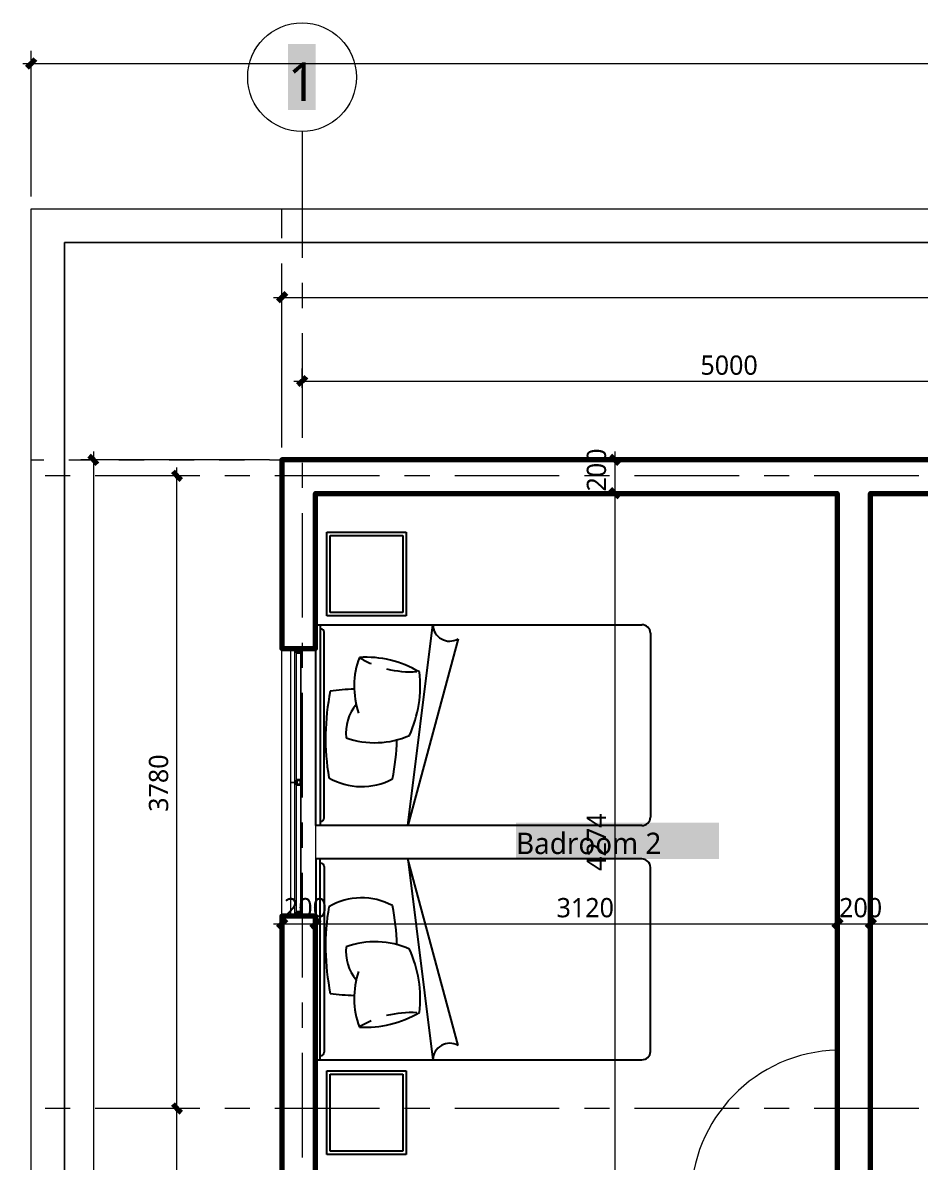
# Model space of a CAD drawing. Header units: millimetres. Extents: x 4711 to 63961, y 15357 to 39432.
# Drawn here: x 18661 to 24028, y 32623 to 39432 of the extents above; entities that cross this region are included whole.
import ezdxf

# ---------------------------------------------------------------- set-up
doc = ezdxf.new("R2010")
doc.units = ezdxf.units.MM
for name, color, linetype in [('A-WALL', 240, 'Continuous'), ('DIM-Text', 176, 'Continuous'), ('Grid', 210, 'Continuous'), ('WINDOW-Doorr', 42, 'Continuous')]:
    doc.layers.add(name, color=color, linetype=linetype)
doc.styles.add('PDF Trebuchet MS', font='trebuc.ttf')

msp = doc.modelspace()

# ---------------------------------------------------------------- linework, layer by layer
for p, q in [((20478.8, 36388.1), (20953.8, 36388.1)), ((20478.8, 35888.1), (20478.8, 36388.1)), ((20498.8, 36368.1), (20933.8, 36368.1)), ((20498.8, 35908.1), (20498.8, 36368.1)), ((20933.8, 36368.1), (20933.8, 35908.1)), ((20953.8, 36388.1), (20953.8, 35888.1)), ((20953.8, 35888.1), (20478.8, 35888.1)), ((20933.8, 35908.1), (20498.8, 35908.1)), ((20413.7, 34635.1), (20413.7, 35835.1)), ((20413.7, 35835.1), (22363.7, 35835.1)), ((20413.7, 34635.1), (20413.7, 35835.1)), ((20413.7, 35835.1), (20438.7, 35835.1)), ((20438.7, 35835.1), (20438.7, 34635.1)), ((20963.7, 34635.1), (21113.7, 35835.1)), ((20443.7, 35810.1), (20438.7, 35810.1)), ((20463.7, 34680.1), (20463.7, 35790.1)), ((21263.7, 35750.1), (20963.7, 34635.1)), ((22413.7, 35785.1), (22413.7, 34685.1)), ((20438.7, 34660.1), (20443.7, 34660.1)), ((22363.7, 34635.1), (20413.7, 34635.1)), ((20413.7, 34635.1), (20413.7, 34635.1)), ((20438.7, 34635.1), (20413.7, 34635.1)), ((20438.7, 34435.1), (20413.7, 34435.1)), ((20413.7, 34435.1), (20413.7, 33235.1)), ((20413.7, 34435.1), (20413.7, 33235.1)), ((22363.7, 34435.1), (20413.7, 34435.1)), ((20413.7, 34435.1), (20413.7, 34435.1)), ((20438.7, 33235.1), (20438.7, 34435.1)), ((20438.7, 34410.1), (20443.7, 34410.1)), ((20463.7, 34390.1), (20463.7, 33280.1)), ((20963.7, 34435.1), (21113.7, 33235.1)), ((21263.7, 33320.1), (20963.7, 34435.1)), ((22413.7, 33285.1), (22413.7, 34385.1)), ((20413.7, 33235.1), (20438.7, 33235.1)), ((20413.7, 33235.1), (22363.7, 33235.1)), ((20443.7, 33260.1), (20438.7, 33260.1)), ((20478.8, 33168.9), (20953.8, 33168.9)), ((20478.8, 32668.9), (20478.8, 33168.9)), ((20953.8, 33168.9), (20953.8, 32668.9)), ((20498.8, 33148.9), (20933.8, 33148.9)), ((20498.8, 32688.9), (20498.8, 33148.9)), ((20933.8, 33148.9), (20933.8, 32688.9)), ((20933.8, 32688.9), (20498.8, 32688.9)), ((20953.8, 32668.9), (20478.8, 32668.9))]:
    msp.add_line(p, q)
at = {"lineweight": 70}
for points in [[(18736, 39213.3), (18711, 39188.3), (18686, 39163.3)], [(20236, 37815.4), (20211, 37790.4), (20186, 37765.4)], [(20356, 37315.4), (20331, 37290.4), (20306, 37265.4)], [(19108.2, 36794.2), (19083.2, 36819.2), (19058.2, 36844.2)], [(22226.4, 36794.2), (22201.4, 36819.2), (22176.4, 36844.2)], [(19558.2, 36749.8), (19583.2, 36724.8), (19608.2, 36699.8)], [(22226.4, 36594.2), (22201.4, 36619.2), (22176.4, 36644.2)], [(20236, 34073.5), (20211, 34048.5), (20186, 34023.5)], [(20436, 34073.5), (20411, 34048.5), (20386, 34023.5)], [(23556, 34073.5), (23531, 34048.5), (23506, 34023.5)], [(23756, 34073.5), (23731, 34048.5), (23706, 34023.5)], [(19558.2, 32969.8), (19583.2, 32944.8), (19608.2, 32919.8)]]:
    msp.add_lwpolyline(points, dxfattribs=at)
at = {"color": 94, "lineweight": 9, "true_color": 0x00a600}
for points in [[(20211, 38144.2), (20211, 38319.2)], [(20211, 37844.2), (20211, 37994.2)], [(20211, 37544.2), (20211, 37694.2)], [(20211, 37244.2), (20211, 37394.2)], [(20211, 36944.2), (20211, 37094.2)], [(18711, 36819.2), (18786, 36819.2)], [(18936, 36819.2), (19086, 36819.2)], [(19236, 36819.2), (19386, 36819.2)], [(19536, 36819.2), (19686, 36819.2)], [(20136, 36819.2), (20286, 36819.2)], [(20211, 36644.2), (20211, 36794.2)], [(20436, 36819.2), (20586, 36819.2)], [(20736, 36819.2), (20886, 36819.2)], [(21036, 36819.2), (21186, 36819.2)], [(21336, 36819.2), (21486, 36819.2)], [(21636, 36819.2), (21786, 36819.2)], [(21936, 36819.2), (22086, 36819.2)], [(22236, 36819.2), (22386, 36819.2)], [(22536, 36819.2), (22686, 36819.2)], [(22836, 36819.2), (22986, 36819.2)], [(23136, 36819.2), (23286, 36819.2)], [(23436, 36819.2), (23586, 36819.2)], [(23736, 36819.2), (23886, 36819.2)], [(20211, 36344.2), (20211, 36494.2)], [(20211, 36044.2), (20211, 36194.2)], [(20211, 35744.2), (20211, 35894.2)], [(20211, 35444.2), (20211, 35594.2)], [(20211, 35144.2), (20211, 35294.2)], [(20211, 34844.2), (20211, 34994.2)], [(20211, 34544.2), (20211, 34694.2)], [(20211, 34244.2), (20211, 34394.2)], [(20211, 33944.2), (20211, 34094.2)], [(20211, 33644.2), (20211, 33794.2)], [(20211, 33344.2), (20211, 33494.2)], [(20211, 33044.2), (20211, 33194.2)], [(20211, 32744.2), (20211, 32894.2)]]:
    msp.add_lwpolyline(points, dxfattribs=at)
at = {"lineweight": 9}
for points in [[(20331, 37250.8), (20331, 37290.4), (20331, 37365.4)], [(22161.8, 36819.2), (22201.4, 36819.2), (22276.4, 36819.2)], [(19622.8, 36724.8), (19583.2, 36724.8), (19508.2, 36724.8)], [(22161.8, 36619.2), (22201.4, 36619.2), (22276.4, 36619.2)], [(20211, 34008.8), (20211, 34048.5), (20211, 34123.5)], [(23531, 34008.8), (23531, 34048.5), (23531, 34123.5)], [(23731, 34008.8), (23731, 34048.5), (23731, 34123.5)], [(19622.8, 32944.8), (19583.2, 32944.8), (19508.2, 32944.8)]]:
    msp.add_lwpolyline(points, dxfattribs=at)
at = {"lineweight": 18}
for points in [[(20286.5, 35693), (20261.5, 35693)], [(20298.5, 34093), (20286.5, 34093), (20261.5, 34093)]]:
    msp.add_lwpolyline(points, dxfattribs=at)
at = {"lineweight": 35}
for points in [[(20298.5, 35693), (20298.5, 35668), (20323.5, 35668), (20323.5, 35693)], [(20298.5, 34118), (20298.5, 34093), (20323.5, 34093), (20323.5, 34118)]]:
    msp.add_lwpolyline(points, close=True, dxfattribs=at)
for centre, radius, start, end in [((21213.7, 35836.8), 100, 180.92676, 299.99567), ((22363.7, 35785.1), 50, 360, 90), ((20443.7, 35790.1), 20, 0, 90), ((21138.6, 35466.4), 496, 159.54969, 198.79154), ((20712, 35016), 624.8, 59.15216, 93.49884), ((20981.2, 36147.2), 593.9, 239.59448, 246.59467), ((20981.2, 36147.2), 593.9, 255.94183, 273.49751), ((20330.3, 35467.4), 707.2, 335.43224, 6.90292), ((21888.9, 35157.8), 1417.3, 168.57934, 189.63227), ((20697.4, 33946.3), 1505.1, 92.07884, 97.55329), ((20860, 35187.6), 266.7, 140.34805, 186.04341), ((20766.6, 35642.6), 512.8, 250.4205, 293.79331), ((19646.8, 35172.4), 1251.5, 348.06914, 358.83369), ((20687.5, 35256.3), 388.7, 239.7171, 298.2071), ((20443.7, 34680.1), 20, 270, 360), ((22363.7, 34685.1), 50, 270, 0), ((20443.7, 34390.1), 20, 0, 90), ((22363.7, 34385.1), 50, 360, 90), ((20687.5, 33814), 388.7, 61.7929, 120.2829), ((21888.9, 33912.5), 1417.3, 170.36773, 191.42066), ((19646.8, 33897.8), 1251.5, 1.16631, 11.93086), ((20860, 33882.7), 266.7, 173.95659, 219.65195), ((20766.6, 33427.7), 512.8, 66.20669, 109.5795), ((20330.3, 33602.8), 707.2, 353.09708, 24.56776), ((21138.6, 33603.9), 496, 161.20846, 200.45031), ((20697.4, 35123.9), 1505.1, 262.44671, 267.92116), ((20712, 34054.3), 624.8, 266.50116, 300.84784), ((20981.2, 32923.1), 593.9, 86.50249, 104.05817), ((20981.2, 32923.1), 593.9, 113.40533, 120.40552), ((21213.7, 33233.5), 100, 60.00433, 179.07324), ((20443.7, 33280.1), 20, 270, 360), ((22363.7, 33285.1), 50, 270, 0)]:
    msp.add_arc(centre, radius, start, end)
at = {"lineweight": 9, "transparency": 33554559}
for points in [[(20246.8, 39304.7), (20412.2, 39304.7), (20246.8, 38911.1), (20412.2, 38911.1)], [(21610.5, 34652.6), (22824.3, 34652.6), (21610.5, 34434.3), (22824.3, 34434.3)]]:
    msp.add_solid(points, dxfattribs=at)
at = {"layer": 'A-WALL', "lineweight": 9}
for points in [[(34396.3, 18319.2), (38356.3, 18319.2), (18711, 18319.2), (18711, 38319.2), (38511, 38319.2), (38511, 33119.2)], [(20411, 33287), (20411, 34048.5), (20411, 34123.5)]]:
    msp.add_lwpolyline(points, dxfattribs=at)
at = {"layer": 'A-WALL', "lineweight": 18}
for points in [[(38311, 18419.2), (38311, 18519.2), (37811, 18519.2), (37811, 18319.2), (33111, 18319.2), (33111, 18519.2), (18911, 18519.2), (18911, 38119.2), (18911, 24144.8), (18911, 18519.2), (24831, 18519.2), (24831, 19585.4), (23692.7, 19585.4)], [(37999, 33456.7), (38011, 33456.7), (37999, 33456.7), (37999, 33444.8), (34711, 33444.8), (34711, 29977.9), (33211, 29977.9), (33211, 24944.8), (30111, 24944.8), (30111, 23544.8), (25431, 23544.8), (25431, 24944.8), (20211, 24944.8), (20211, 36819.2), (33211, 36819.2), (33211, 37856.7), (37999, 37856.7)]]:
    msp.add_lwpolyline(points, dxfattribs=at)
for points in [[(38311, 38119.2), (18911, 38119.2)], [(23731, 36609.1), (23731, 36009.2)]]:
    msp.add_lwpolyline(points, close=True, dxfattribs=at)
at = {"layer": 'A-WALL', "lineweight": 70}
for points in [[(25638.5, 36665.7), (25638.5, 36819.2), (20411, 36819.2), (20211, 36819.2), (20211, 35693), (20411, 35693), (20411, 36619.2), (23531, 36619.2), (23531, 32344.8), (20411, 32344.8), (20411, 34093), (20211, 34093), (20211, 31744.8), (20331, 31744.8)], [(20331, 30544.8), (20211, 30544.8), (20211, 24944.8), (20411, 24944.8), (21311, 24944.8), (21311, 25144.8), (20411, 25144.8), (20411, 28144.8), (25231, 28144.8), (25231, 25144.8), (23711, 25144.8), (23711, 24944.8), (28661, 24944.8), (28661, 25144.8), (25431, 25144.8), (25431, 29913.6), (25231, 29913.6), (25231, 28344.8), (23731, 28344.8), (23731, 36619.2), (25211.5, 36619.2), (25211.5, 32944.8), (25411.5, 32944.8), (25411.5, 36619.2)]]:
    msp.add_lwpolyline(points, dxfattribs=at)
at = {"layer": 'DIM-Text', "lineweight": 9}
for points in [[(18711, 38394.2), (18711, 39188.3), (18711, 39263.3)], [(18661, 39188.3), (38561, 39188.3)], [(20211, 36894.2), (20211, 37790.4), (20211, 37865.4)], [(20161, 37790.4), (33261, 37790.4)], [(20281, 37290.4), (25331, 37290.4), (28111, 37290.4), (33161, 37290.4)], [(19083.2, 36869.2), (19083.2, 24894.8)], [(22201.4, 36869.2), (22201.4, 36619.2), (22201.4, 32344.8), (22201.4, 32144.8), (22201.4, 30144.8), (22201.4, 29944.8), (22201.4, 28344.8), (22201.4, 28144.8), (22201.4, 25144.8), (22201.4, 24944.8), (22201.4, 24144.8), (22201.4, 23444.8), (22201.4, 18985.4), (22201.4, 18269.2)], [(20136, 36819.2), (19083.2, 36819.2), (19008.2, 36819.2)], [(19583.2, 24994.8), (19583.2, 29744.8), (19583.2, 32944.8), (19583.2, 36774.8)], [(20161, 34048.5), (20411, 34048.5), (23531, 34048.5), (23731, 34048.5), (25211.5, 34048.5), (25411.5, 34048.5), (28011, 34048.5), (28211, 34048.5), (33011, 34048.5), (33261, 34048.5)]]:
    msp.add_lwpolyline(points, dxfattribs=at)
at = {"layer": 'DIM-Text', "color": 94, "lineweight": 9, "true_color": 0x00a600}
msp.add_lwpolyline([(19836, 36819.2), (19986, 36819.2)], dxfattribs=at)
at = {"layer": 'Grid', "lineweight": 9}
for points in [[(20331, 38781.7), (20331, 38027.1)], [(20331, 37877.1), (20331, 37727.1)], [(20331, 37577.1), (20331, 36952.1)], [(20331, 36802.1), (20331, 36652.1)], [(18944.2, 36724.8), (18794.2, 36724.8)], [(19719.2, 36724.8), (19094.2, 36724.8)], [(20019.2, 36724.8), (19869.2, 36724.8)], [(20794.2, 36724.8), (20169.2, 36724.8)], [(21094.2, 36724.8), (20944.2, 36724.8)], [(21869.2, 36724.8), (21244.2, 36724.8)], [(22169.2, 36724.8), (22019.2, 36724.8)], [(22944.2, 36724.8), (22319.2, 36724.8)], [(23244.2, 36724.8), (23094.2, 36724.8)], [(24019.2, 36724.8), (23394.2, 36724.8)], [(20331, 36502.1), (20331, 35877.1)], [(20331, 35727.1), (20331, 35577.1)], [(20331, 34652.1), (20331, 34502.1)], [(20331, 34352.1), (20331, 33727.1)], [(20331, 33577.1), (20331, 33427.1)], [(20331, 33277.1), (20331, 32652.1)], [(18944.2, 32944.8), (18794.2, 32944.8)], [(19719.2, 32944.8), (19094.2, 32944.8)], [(20019.2, 32944.8), (19869.2, 32944.8)], [(20794.2, 32944.8), (20169.2, 32944.8)], [(21094.2, 32944.8), (20944.2, 32944.8)], [(21869.2, 32944.8), (21244.2, 32944.8)], [(22169.2, 32944.8), (22019.2, 32944.8)], [(22944.2, 32944.8), (22319.2, 32944.8)], [(23244.2, 32944.8), (23094.2, 32944.8)], [(24019.2, 32944.8), (23394.2, 32944.8)]]:
    msp.add_lwpolyline(points, dxfattribs=at)
msp.add_circle((20331, 39106.7), 325, dxfattribs=at)
at = {"layer": 'WINDOW-Doorr', "lineweight": 18}
for points in [[(20298.5, 35693), (20286.5, 35693), (20286.5, 34893), (20261.5, 34893), (20261.5, 34093), (20211, 34093), (20211, 35693), (20261.5, 35693), (20261.5, 34893), (20286.5, 34893), (20286.5, 34093)], [(20323.5, 35693), (20411, 35693), (20411, 34093), (20323.5, 34093)]]:
    msp.add_lwpolyline(points, dxfattribs=at)
at = {"layer": 'WINDOW-Doorr', "lineweight": 9}
for points in [[(20323.5, 35668), (20323.5, 34905.5), (20298.5, 34905.5), (20298.5, 35668)], [(20323.5, 34880.5), (20323.5, 34118), (20298.5, 34118), (20298.5, 34880.5)]]:
    msp.add_lwpolyline(points, close=True, dxfattribs=at)
for points in [[(20298.5, 34905.5), (20298.5, 35668)], [(20323.5, 34905.5), (20323.5, 35668)], [(20331, 35427.1), (20331, 34802.1)], [(20298.5, 34118), (20298.5, 34880.5)], [(20323.5, 34118), (20323.5, 34880.5)]]:
    msp.add_lwpolyline(points, dxfattribs=at)
at = {"layer": 'WINDOW-Doorr', "lineweight": 35}
msp.add_lwpolyline([(20298.5, 34905.5), (20298.5, 34880.5), (20323.5, 34880.5), (20323.5, 34905.5)], close=True, dxfattribs=at)
at = {"layer": 'WINDOW-Doorr', "lineweight": 9}
msp.add_arc((23553.7, 32395.7), 897.7, 91.4485, 180.06099, dxfattribs=at)

# ---------------------------------------------------------------- texts
at = {"layer": 'DIM-Text', "attachment_point": 7, "style": 'PDF Trebuchet MS'}
for s, insert, char_height in [('1', (20246.8, 38964.7), 230.2), ('5000', (22713.1, 37327), 115.11), ('Badroom 2', (21610.5, 34462.6), 127.9), ('200', (20222.6, 34085.1), 115.11), ('3120', (21853.1, 34085.1), 115.11), ('200', (23542.6, 34085.1), 115.11)]:
    msp.add_mtext(s, dxfattribs=dict(at, insert=insert, char_height=char_height))
at = {"layer": 'DIM-Text', "char_height": 115.11, "attachment_point": 7, "rotation": 90, "style": 'PDF Trebuchet MS'}
for s, insert in [('200', (22150.2, 36630.7)), ('3780', (19531.9, 34716.8)), ('4274', (22148.6, 34364))]:
    msp.add_mtext(s, dxfattribs=dict(at, insert=insert))

doc.saveas('drawing.dxf')
